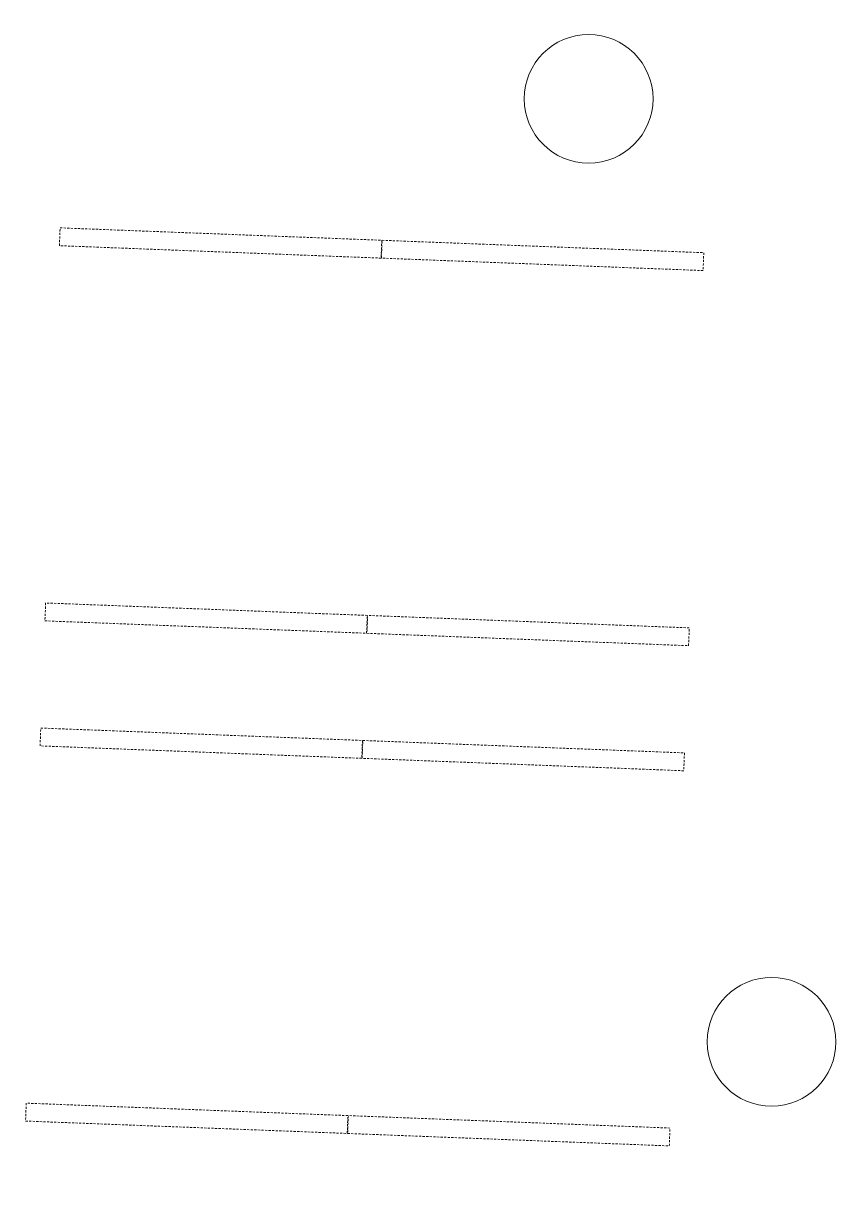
# Model space of a CAD drawing. Header units: millimetres. Extents: x 32078 to 83548, y -4690 to 56252.
# Drawn here: x 57222 to 59501, y 19919 to 23208 of the extents above; entities that cross this region are included whole.
import ezdxf

# ---------------------------------------------------------------- set-up
doc = ezdxf.new("R2010")
doc.units = ezdxf.units.MM
doc.header["$MEASUREMENT"] = 0
doc.linetypes.add('DGN Style 2', pattern=[10, 6, -4])
doc.layers.add('FURN-FREE', color=1, linetype='Continuous', lineweight=0)

# ---------------------------------------------------------------- blocks, each defined once
blk = doc.blocks.new('*U263')
at = {"color": 0, "lineweight": -2}
blk.add_wipeout([(517, 430.4), (482.3, -469), (-916.7, -414.9), (-882, 484.4)], dxfattribs=at)
at = {"color": 0, "linetype": 'DGN Style 2', "lineweight": -2, "flags": 128}
for points in [[(-766.8, -420.7), (-732.1, 478.6), (-682.1, 476.7), (-716.9, -422.6), (-766.8, -420.7)], [(332.4, -463.2), (367.1, 436.1), (317.2, 438.1), (282.4, -461.3), (332.4, -463.2)]]:
    blk.add_lwpolyline(points, close=True, dxfattribs=at)
blk = doc.blocks.new('*U264')
at = {"color": 0, "lineweight": -2}
blk.add_wipeout([(517, 430.4), (482.3, -469), (-916.7, -414.9), (-882, 484.4)], dxfattribs=at)
at = {"color": 0, "linetype": 'DGN Style 2', "lineweight": -2, "flags": 128}
for points in [[(-766.8, -420.7), (-732.1, 478.6), (-682.1, 476.7), (-716.9, -422.6), (-766.8, -420.7)], [(332.4, -463.2), (367.1, 436.1), (317.2, 438.1), (282.4, -461.3), (332.4, -463.2)]]:
    blk.add_lwpolyline(points, close=True, dxfattribs=at)
blk = doc.blocks.new('*U1397')
at = {"color": 0, "lineweight": -2}
blk.add_wipeout([(517, 430.4), (482.3, -469), (-916.7, -414.9), (-882, 484.4)], dxfattribs=at)
at = {"color": 0, "linetype": 'DGN Style 2', "lineweight": -2, "flags": 128}
for points in [[(-766.8, -420.7), (-732.1, 478.6), (-682.1, 476.7), (-716.9, -422.6), (-766.8, -420.7)], [(332.4, -463.2), (367.1, 436.1), (317.2, 438.1), (282.4, -461.3), (332.4, -463.2)]]:
    blk.add_lwpolyline(points, close=True, dxfattribs=at)
blk = doc.blocks.new('*U1398')
at = {"color": 0, "lineweight": -2}
blk.add_wipeout([(517, 430.4), (482.3, -469), (-916.7, -414.9), (-882, 484.4)], dxfattribs=at)
at = {"color": 0, "linetype": 'DGN Style 2', "lineweight": -2, "flags": 128}
for points in [[(-766.8, -420.7), (-732.1, 478.6), (-682.1, 476.7), (-716.9, -422.6), (-766.8, -420.7)], [(332.4, -463.2), (367.1, 436.1), (317.2, 438.1), (282.4, -461.3), (332.4, -463.2)]]:
    blk.add_lwpolyline(points, close=True, dxfattribs=at)
blk = doc.blocks.new('*U1401')
at = {"color": 0, "linetype": 'ByBlock', "lineweight": -2}
for points in [[(-142.2, 123.4), (-160.9, 93.7), (-190.5, 112.4), (-171.8, 142)], [(159.5, 81.4), (143.2, 112.3), (174.2, 128.6), (190.5, 97.7)], [(-27.7, -158.9), (7.3, -160.3), (5.9, -195.3), (-29.1, -193.9)]]:
    blk.add_wipeout(points, dxfattribs=at)
blk.add_wipeout([(176.4, 8.3), (176.5, 19.6), (175.8, 30.9), (174.5, 42.1), (172.5, 53.3), (169.7, 64.2), (166.3, 75), (162.2, 85.6), (157.5, 95.8), (152.1, 105.8), (146.1, 115.4), (139.5, 124.6), (132.4, 133.3), (124.7, 141.6), (116.5, 149.4), (107.9, 156.7), (98.8, 163.4), (89.3, 169.5), (79.4, 175.1), (69.2, 179.9), (58.7, 184.2), (48, 187.7), (37.1, 190.6), (26, 192.8), (14.8, 194.3), (3.5, 195.1), (-7.8, 195.2), (-19.1, 194.6), (-30.3, 193.2), (-41.5, 191.2), (-52.4, 188.5), (-63.2, 185.1), (-73.8, 181), (-84, 176.2), (-94, 170.9), (-103.6, 164.9), (-112.8, 158.3), (-121.5, 151.1), (-129.8, 143.5), (-137.6, 135.3), (-144.9, 126.6), (-151.6, 117.5), (-157.7, 108), (-163.3, 98.1), (-168.1, 87.9), (-172.4, 77.5), (-176, 66.7), (-178.8, 55.8), (-181, 44.7), (-182.5, 33.5), (-183.3, 22.2), (-183.4, 10.9), (-182.8, -0.4), (-181.5, -11.6), (-179.4, -22.7), (-176.7, -33.7), (-173.3, -44.5), (-169.2, -55), (-164.4, -65.3), (-159.1, -75.2), (-153.1, -84.8), (-146.5, -94), (-139.3, -102.8), (-131.7, -111.1), (-123.5, -118.9), (-114.8, -126.2), (-105.7, -132.9), (-96.2, -139), (-86.3, -144.5), (-76.1, -149.4), (-65.7, -153.7), (-54.9, -157.2), (-44, -160.1), (-32.9, -162.3), (-21.7, -163.8), (-10.4, -164.6), (0.9, -164.7), (12.2, -164.1), (23.4, -162.7), (34.5, -160.7), (45.5, -157.9), (56.3, -154.5), (66.8, -150.4), (77.1, -145.7), (87, -140.3), (96.6, -134.3), (105.8, -127.8), (114.6, -120.6), (122.9, -112.9), (130.7, -104.7), (138, -96.1), (144.7, -87), (150.8, -77.5), (156.3, -67.6), (161.2, -57.4), (165.4, -46.9), (169, -36.2), (171.9, -25.3), (174.1, -14.2)], dxfattribs=at)
blk.add_circle((-3.5, 15.3), 180, dxfattribs=at)
blk = doc.blocks.new('*U1404')
at = {"color": 0, "linetype": 'ByBlock', "lineweight": -2}
for points in [[(-142.2, 123.4), (-160.9, 93.7), (-190.5, 112.4), (-171.8, 142)], [(159.5, 81.4), (143.2, 112.3), (174.2, 128.6), (190.5, 97.7)], [(-27.7, -158.9), (7.3, -160.3), (5.9, -195.3), (-29.1, -193.9)]]:
    blk.add_wipeout(points, dxfattribs=at)
blk.add_wipeout([(176.4, 8.3), (176.5, 19.6), (175.8, 30.9), (174.5, 42.1), (172.5, 53.3), (169.7, 64.2), (166.3, 75), (162.2, 85.6), (157.5, 95.8), (152.1, 105.8), (146.1, 115.4), (139.5, 124.6), (132.4, 133.3), (124.7, 141.6), (116.5, 149.4), (107.9, 156.7), (98.8, 163.4), (89.3, 169.5), (79.4, 175.1), (69.2, 179.9), (58.7, 184.2), (48, 187.7), (37.1, 190.6), (26, 192.8), (14.8, 194.3), (3.5, 195.1), (-7.8, 195.2), (-19.1, 194.6), (-30.3, 193.2), (-41.5, 191.2), (-52.4, 188.5), (-63.2, 185.1), (-73.8, 181), (-84, 176.2), (-94, 170.9), (-103.6, 164.9), (-112.8, 158.3), (-121.5, 151.1), (-129.8, 143.5), (-137.6, 135.3), (-144.9, 126.6), (-151.6, 117.5), (-157.7, 108), (-163.3, 98.1), (-168.1, 87.9), (-172.4, 77.5), (-176, 66.7), (-178.8, 55.8), (-181, 44.7), (-182.5, 33.5), (-183.3, 22.2), (-183.4, 10.9), (-182.8, -0.4), (-181.5, -11.6), (-179.4, -22.7), (-176.7, -33.7), (-173.3, -44.5), (-169.2, -55), (-164.4, -65.3), (-159.1, -75.2), (-153.1, -84.8), (-146.5, -94), (-139.3, -102.8), (-131.7, -111.1), (-123.5, -118.9), (-114.8, -126.2), (-105.7, -132.9), (-96.2, -139), (-86.3, -144.5), (-76.1, -149.4), (-65.7, -153.7), (-54.9, -157.2), (-44, -160.1), (-32.9, -162.3), (-21.7, -163.8), (-10.4, -164.6), (0.9, -164.7), (12.2, -164.1), (23.4, -162.7), (34.5, -160.7), (45.5, -157.9), (56.3, -154.5), (66.8, -150.4), (77.1, -145.7), (87, -140.3), (96.6, -134.3), (105.8, -127.8), (114.6, -120.6), (122.9, -112.9), (130.7, -104.7), (138, -96.1), (144.7, -87), (150.8, -77.5), (156.3, -67.6), (161.2, -57.4), (165.4, -46.9), (169, -36.2), (171.9, -25.3), (174.1, -14.2)], dxfattribs=at)
blk.add_circle((-3.5, 15.3), 180, dxfattribs=at)

msp = doc.modelspace()

# ---------------------------------------------------------------- block references
at = {"layer": 'FURN-FREE', "lineweight": 0, "rotation": 179.9997098895655}
for name, p in [('*U1404', (58799, 23013.1)), ('*U1401', (59310.5, 20375.7))]:
    msp.add_blockref(name, p, dxfattribs=at)
at = {"layer": 'FURN-FREE', "rotation": 269.9999999999999}
msp.add_blockref('*U263', (58645.8, 21835.3), dxfattribs=at)

# ---------------------------------------------------------------- next in the draw order: block references
msp.add_blockref('*U264', (58591.8, 20436.3), dxfattribs=at)

# ---------------------------------------------------------------- next in the draw order: block references
msp.add_blockref('*U1397', (57745.5, 21870.1), dxfattribs=at)

# ---------------------------------------------------------------- next in the draw order: block references
msp.add_blockref('*U1398', (57691.4, 20471.1), dxfattribs=at)

doc.saveas('drawing.dxf')
